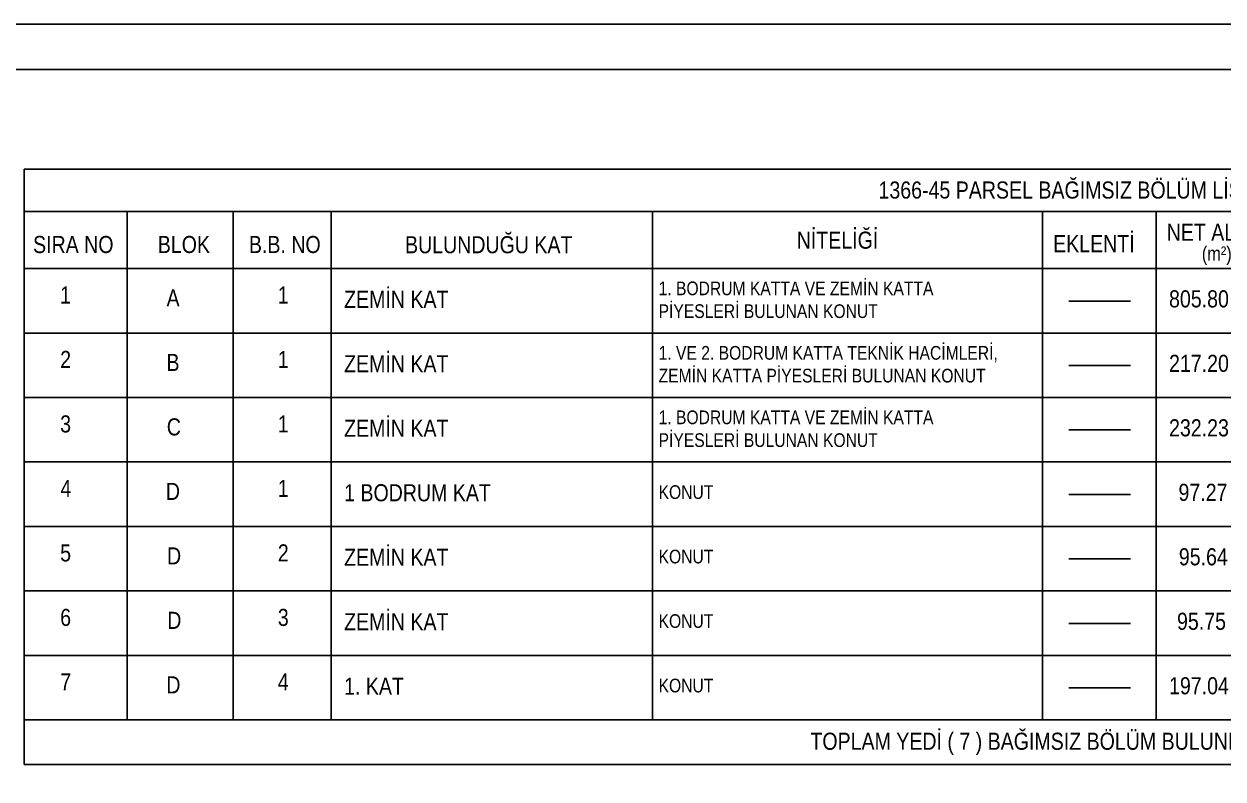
# Model space of a CAD drawing. Header units: millimetres. Extents: x 82776 to 137242, y 11666 to 27998.
# Drawn here: x 92570 to 93622, y 18447 to 19109 of the extents above; entities that cross this region are included whole.
import ezdxf

# ---------------------------------------------------------------- set-up
doc = ezdxf.new("R2010")
doc.units = ezdxf.units.MM
doc.layers.add('0_IFC_Legend_Viewport', color=7, linetype='Continuous')
doc.layers.add('0_IFC_Text_Explanation_200', color=231, linetype='Continuous')
doc.styles.add('IFC_TEXT', font='ARIALN.TTF')

# ---------------------------------------------------------------- blocks, each defined once
blk = doc.blocks.new('BAGIMSIZ BOLUM LSITESI')
at = {"layer": '0_IFC_Text_Explanation_200'}
for p, q in [((-136.7, 20.7), (1713.3, 20.7)), ((-136.7, 20.7), (-136.7, -66.5)), ((-136.7, -16.3), (1713.3, -16.3)), ((-46.3, -16.3), (-46.3, -462.7)), ((46.6, -16.3), (46.6, -462.7)), ((132.7, -16.3), (132.7, -462.7)), ((414.9, -16.3), (414.9, -462.7)), ((757.3, -16.3), (757.3, -462.7)), ((857, -16.3), (857, -462.7)), ((-136.7, -66.5), (1713.3, -66.5)), ((-136.7, -66.5), (-136.7, -462.7)), ((780.4, -95), (834.6, -95)), ((-136.7, -123.1), (1713.3, -123.1)), ((780.4, -151.6), (834.6, -151.6)), ((-136.7, -179.7), (1713.3, -179.7)), ((780.4, -208.2), (834.6, -208.2)), ((-136.7, -236.3), (1713.3, -236.3)), ((780.4, -264.8), (834.6, -264.8)), ((-136.7, -292.9), (1713.3, -292.9)), ((780.4, -321.4), (834.6, -321.4)), ((-136.7, -349.5), (1713.3, -349.5)), ((780.4, -378), (834.6, -378)), ((-136.7, -406.1), (1713.3, -406.1)), ((780.4, -434.6), (834.6, -434.6)), ((-136.7, -462.7), (1713.3, -462.7)), ((-136.7, -462.7), (-136.7, -501.9)), ((-136.7, -501.9), (1713.3, -501.9))]:
    blk.add_line(p, q, dxfattribs=at)
at = {"layer": '0_IFC_Text_Explanation_200', "style": 'IFC_TEXT'}
for s, height, p in [('1366-45 PARSEL BAĞIMSIZ BÖLÜM LİSTESİ', 15, (613.3, -5.1)), ('NİTELİĞİ', 15, (541.5, -49.1)), ('NET ALAN', 15, (866.3, -42.1)), ('SIRA NO', 15, (-129, -52.9)), ('BLOK', 15, (-19.5, -52.9)), ('B.B. NO', 15, (60.5, -52.9)), ('BULUNDUĞU KAT', 15, (197.6, -53.1)), ('EKLENTİ ', 15, (766.6, -52.2)), ('(m²)', 12.5, (897.2, -59.6)), ('1', 15, (-105.4, -97.2)), ('1', 15, (85.9, -97.2)), ('ZEMİN KAT', 15, (144.1, -101)), ('A', 15, (-11.8, -99.8)), ('805.80', 15, (868.4, -100.6)), ('2', 15, (-105.2, -153.8)), ('B', 15, (-11.9, -156.4)), ('1', 15, (85.9, -153.8)), ('ZEMİN KAT', 15, (144.1, -157.6)), ('217.20', 15, (868.4, -157.2)), ('3', 15, (-105.2, -210.4)), ('C', 15, (-11.6, -213)), ('1', 15, (85.9, -210.4)), ('ZEMİN KAT', 15, (144.1, -214.2)), ('232.23', 15, (868.4, -213.8)), ('4', 15, (-105, -267)), ('1', 15, (85.9, -267)), ('D', 15, (-12.4, -269.6)), ('1 BODRUM KAT', 15, (144.1, -270.8)), ('97.27', 15, (876.7, -270.4)), ('5', 15, (-105.2, -323.6)), ('D', 15, (-11.4, -326.2)), ('2', 15, (85.9, -323.6)), ('ZEMİN KAT', 15, (144.1, -327.4)), ('95.64', 15, (877, -327)), ('6', 15, (-105.2, -380.2)), ('D', 15, (-11.2, -382.8)), ('3', 15, (85.9, -380.2)), ('ZEMİN KAT', 15, (144.1, -384)), ('95.75', 15, (875.4, -383.6)), ('7', 15, (-105.1, -436.8)), ('D', 15, (-12, -439.4)), ('4', 15, (85.9, -436.8)), ('1. KAT', 15, (144.1, -440.6)), ('197.04', 15, (868.4, -440.2)), ('TOPLAM YEDİ ( 7 ) BAĞIMSIZ BÖLÜM BULUNMAKTADIR.', 15, (553.5, -488.9))]:
    blk.add_text(s, height=height, dxfattribs=at).set_placement(p)
at = {"layer": '0_IFC_Text_Explanation_200', "char_height": 12, "width": 419.714, "attachment_point": 1, "style": 'IFC_TEXT'}
for s, insert in [('1. BODRUM KATTA VE ZEMİN KATTA \\PPİYESLERİ BULUNAN KONUT', (420.2, -77.9)), ('1. VE 2. BODRUM KATTA TEKNİK HACİMLERİ,\\PZEMİN KATTA PİYESLERİ BULUNAN KONUT', (420.2, -134.5)), ('1. BODRUM KATTA VE ZEMİN KATTA \\PPİYESLERİ BULUNAN KONUT', (420.2, -191.1)), ('KONUT', (420.2, -256.7)), ('KONUT', (420.2, -313.3)), ('KONUT', (420.2, -369.9)), ('KONUT', (420.2, -426.5))]:
    blk.add_mtext(s, dxfattribs=dict(at, insert=insert))
blk = doc.blocks.new('*U1842')
at = {"layer": '0_IFC_Legend_Viewport', "transparency": 33554687}
blk.add_lwpolyline([(-5476.5, 2920), (0, 2920), (0, 0), (-5476.5, 0)], close=True, dxfattribs=at)
at = {"style": 'IFC_TEXT'}
for tag, p in [('PAFTA', (-3296.7, 17.9)), ('OLCEK', (-110.4, 17.9))]:
    blk.add_attdef(tag, p, '', height=35, dxfattribs=at)

msp = doc.modelspace()

# ---------------------------------------------------------------- linework, layer by layer
msp.add_lwpolyline([(82776.4, 19109.3), (82776.4, 16109.3), (125837.1, 16109.1), (125837.1, 19109.1)], close=True)

# ---------------------------------------------------------------- block references
for name, p in [('*U1842', (94438.9, 16149.3)), ('BAGIMSIZ BOLUM LSITESI', (92706.5, 18961.2))]:
    msp.add_blockref(name, p)

doc.saveas('drawing.dxf')
